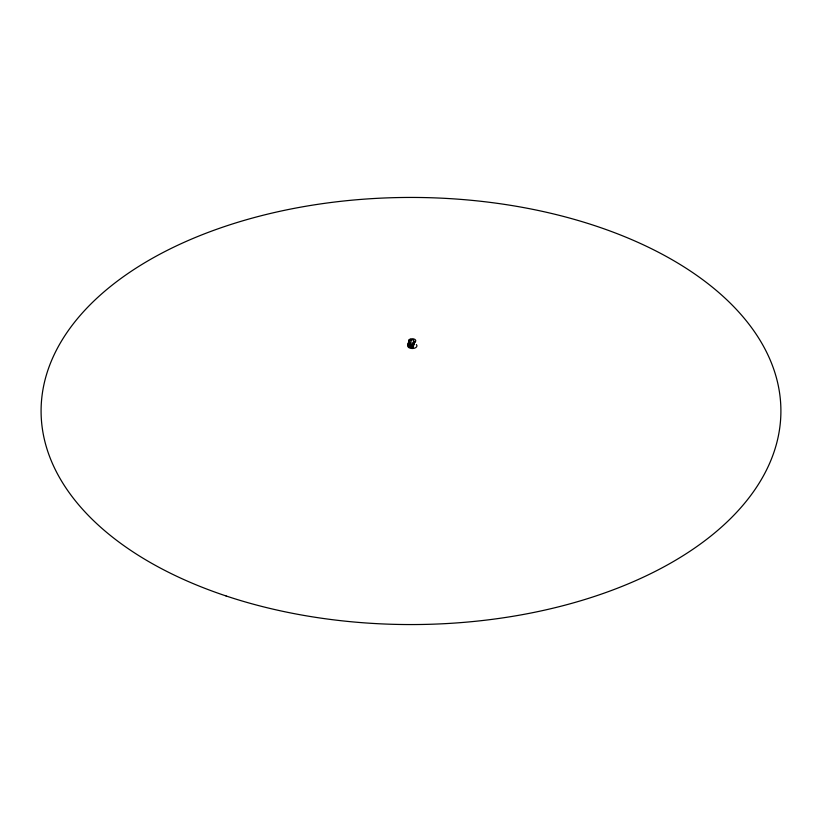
<?xml version="1.0" encoding="UTF-8"?>
<svg xmlns="http://www.w3.org/2000/svg" width="822" height="822" viewBox="0 0 822 822"><rect width="100%" height="100%" fill="white"/><g stroke="black" fill="none" stroke-linecap="round" stroke-linejoin="round"><path stroke-width="1.23" d="M408.205 344.141L412.665 347.1L414.75 342.065L413.517 341.346A1.562 0.904 0 0 0 413.425 340.133A1.562 0.904 0 0 0 411.319 340.082L410.086 339.363L409.366 339.784L408.215 344.089L408.853 343.997L410.086 339.363M413.517 341.366L413.312 342.908A55.814 6.422 -77.5 0 1 412.284 346.72M408.051 344.284L408.935 340.472M408.853 343.997L409.12 344.767L408.493 344.87M413.363 342.712L413.374 342.671A3.463 2.004 0 0 0 414.771 339.352A3.463 2.004 0 0 0 409.017 340.154L409.366 339.784M408.298 344.336L409.418 340.154M408.565 344.295L409.716 339.979M412.274 346.627L413.394 342.445L414.031 342.476M412.531 346.586L413.682 342.271M411.421 346.976A2.168 1.254 0 0 0 413.076 347.018L414.75 342.065M413.137 343.082L412.325 345.332A7.182 5.312 81.1 0 1 411.781 346.309M411.319 340.082L410.353 344.151A7.182 5.312 81.1 0 0 410.301 345.456M408.01 344.839L413.076 347.028M412.88 346.792L413.517 346.689M412.325 347.079L412.963 346.987M408.606 344.418L412.439 346.637M416.384 344.562A4.634 2.672 0 0 1 412.325 348.518A4.634 2.672 0 0 1 408.257 344.562M410.702 343.329A4.634 2.672 0 0 1 411.339 343.226M410.414 346.442A2.168 1.254 0 0 1 410.681 345.024A2.168 1.254 0 0 1 413.076 344.665M411.843 347.1A3.915 3 -27.8 0 1 407.948 344.85M226.05 595.95A369.9 213.556 0 0 0 780.9 411A369.9 213.556 0 0 0 226.05 226.05A369.9 213.556 0 0 0 226.05 595.95"/></g></svg>
